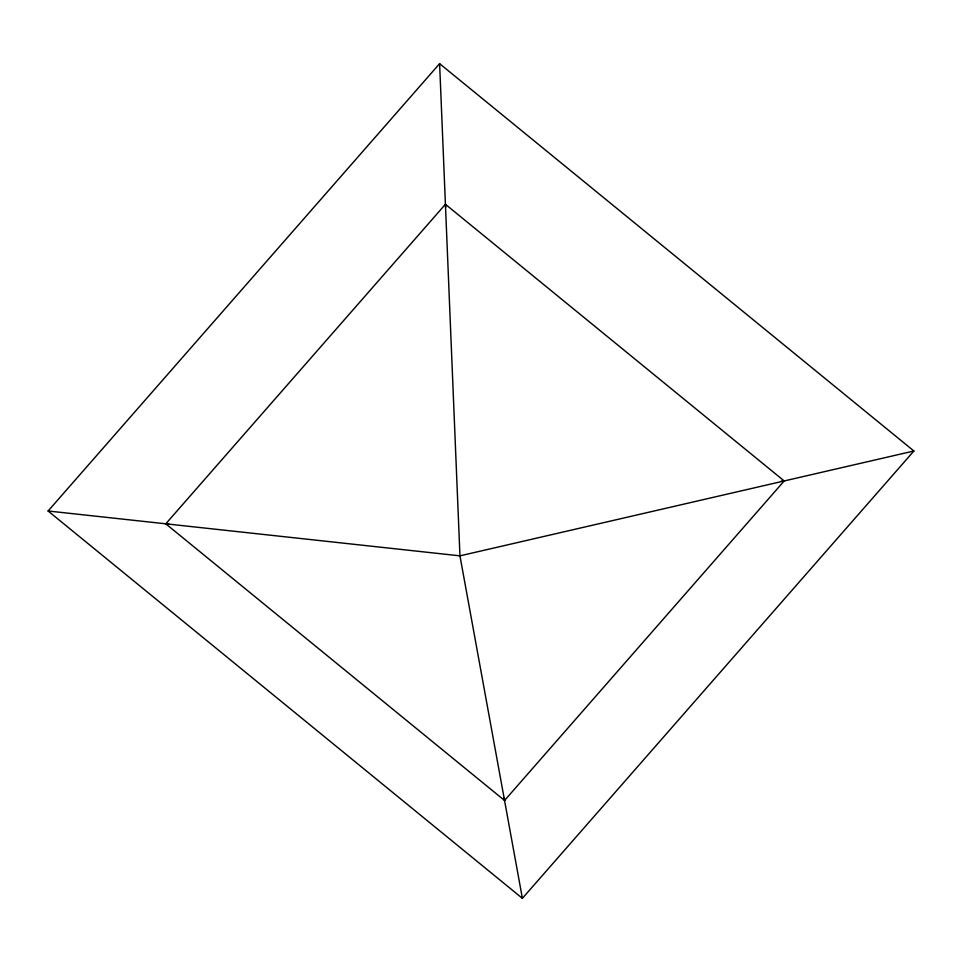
<?xml version="1.0" encoding="UTF-8"?>
<svg xmlns="http://www.w3.org/2000/svg" width="962" height="962" viewBox="0 0 962 962"><rect width="100%" height="100%" fill="white"/><g stroke="black" fill="none" stroke-linecap="round" stroke-linejoin="round"><path stroke-width="1.44" d="M48.1 511.002L439.61 63.66L913.9 450.998L522.39 898.34L48.1 511.002L459.956 555.844L913.9 450.998M165.777 523.821L445.418 204.293L784.198 480.952L504.557 800.48L165.777 523.821L168.723 523.617M781.264 481.156L784.198 480.952M522.39 898.34L459.956 555.844L439.61 63.66M445.418 204.293L445.719 207.263M504.256 797.498L504.557 800.48"/></g></svg>
